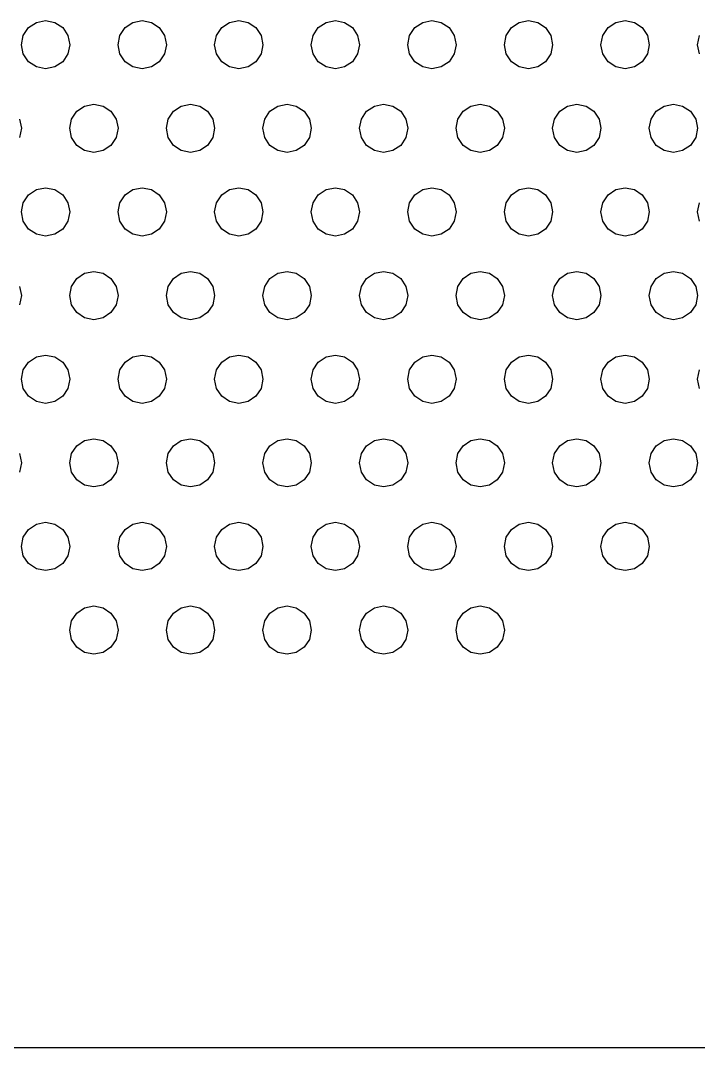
# Model space of a CAD drawing. Extents: x -89 to 272, y -68 to 68.
# Drawn here: x 166.2 to 208.4, y -67.5 to -3.7 of the extents above; entities that cross this region are included whole.
import ezdxf

# ---------------------------------------------------------------- set-up
doc = ezdxf.new("R2010")
doc.units = 0
doc.layers.get('0').update_dxf_attribs({"color": 1})

msp = doc.modelspace()

# ---------------------------------------------------------------- linework, layer by layer
at = {"color": 1}
for p, q in [((166.739, -4.13548), (167.226, -3.81032)), ((167.226, -3.81032), (167.8, -3.69615)), ((167.8, -3.69615), (168.374, -3.81032)), ((168.374, -3.81032), (168.861, -4.13548)), ((172.739, -4.13548), (173.226, -3.81032)), ((173.226, -3.81032), (173.8, -3.69615)), ((173.8, -3.69615), (174.374, -3.81032)), ((174.374, -3.81032), (174.861, -4.13548)), ((178.739, -4.13548), (179.226, -3.81032)), ((179.226, -3.81032), (179.8, -3.69615)), ((179.8, -3.69615), (180.374, -3.81032)), ((180.374, -3.81032), (180.861, -4.13548)), ((184.739, -4.13548), (185.226, -3.81032)), ((185.226, -3.81032), (185.8, -3.69615)), ((185.8, -3.69615), (186.374, -3.81032)), ((186.374, -3.81032), (186.861, -4.13548)), ((190.739, -4.13548), (191.226, -3.81032)), ((191.226, -3.81032), (191.8, -3.69615)), ((191.8, -3.69615), (192.374, -3.81032)), ((192.374, -3.81032), (192.861, -4.13548)), ((196.739, -4.13548), (197.226, -3.81032)), ((197.226, -3.81032), (197.8, -3.69615)), ((197.8, -3.69615), (198.374, -3.81032)), ((198.374, -3.81032), (198.861, -4.13548)), ((202.739, -4.13548), (203.226, -3.81032)), ((203.226, -3.81032), (203.8, -3.69615)), ((203.8, -3.69615), (204.374, -3.81032)), ((204.374, -3.81032), (204.861, -4.13548)), ((166.414, -4.62212), (166.739, -4.13548)), ((168.861, -4.13548), (169.186, -4.62212)), ((172.414, -4.62212), (172.739, -4.13548)), ((174.861, -4.13548), (175.186, -4.62212)), ((178.414, -4.62212), (178.739, -4.13548)), ((180.861, -4.13548), (181.186, -4.62212)), ((184.414, -4.62212), (184.739, -4.13548)), ((186.861, -4.13548), (187.186, -4.62212)), ((190.414, -4.62212), (190.739, -4.13548)), ((192.861, -4.13548), (193.186, -4.62212)), ((196.414, -4.62212), (196.739, -4.13548)), ((198.861, -4.13548), (199.186, -4.62212)), ((202.414, -4.62212), (202.739, -4.13548)), ((204.861, -4.13548), (205.186, -4.62212)), ((166.3, -5.19615), (166.414, -4.62212)), ((169.186, -4.62212), (169.3, -5.19615)), ((172.3, -5.19615), (172.414, -4.62212)), ((175.186, -4.62212), (175.3, -5.19615)), ((178.3, -5.19615), (178.414, -4.62212)), ((181.186, -4.62212), (181.3, -5.19615)), ((184.3, -5.19615), (184.414, -4.62212)), ((187.186, -4.62212), (187.3, -5.19615)), ((190.3, -5.19615), (190.414, -4.62212)), ((193.186, -4.62212), (193.3, -5.19615)), ((196.3, -5.19615), (196.414, -4.62212)), ((199.186, -4.62212), (199.3, -5.19615)), ((202.3, -5.19615), (202.414, -4.62212)), ((205.186, -4.62212), (205.3, -5.19615)), ((208.3, -5.19615), (208.414, -4.62212)), ((166.414, -5.77017), (166.3, -5.19615)), ((169.3, -5.19615), (169.186, -5.77017)), ((172.414, -5.77017), (172.3, -5.19615)), ((175.3, -5.19615), (175.186, -5.77017)), ((178.414, -5.77017), (178.3, -5.19615)), ((181.3, -5.19615), (181.186, -5.77017)), ((184.414, -5.77017), (184.3, -5.19615)), ((187.3, -5.19615), (187.186, -5.77017)), ((190.414, -5.77017), (190.3, -5.19615)), ((193.3, -5.19615), (193.186, -5.77017)), ((196.414, -5.77017), (196.3, -5.19615)), ((199.3, -5.19615), (199.186, -5.77017)), ((202.414, -5.77017), (202.3, -5.19615)), ((205.3, -5.19615), (205.186, -5.77017)), ((208.414, -5.77017), (208.3, -5.19615)), ((166.739, -6.25681), (166.414, -5.77017)), ((167.226, -6.58197), (166.739, -6.25681)), ((168.861, -6.25681), (168.374, -6.58197)), ((169.186, -5.77017), (168.861, -6.25681)), ((172.739, -6.25681), (172.414, -5.77017)), ((173.226, -6.58197), (172.739, -6.25681)), ((174.861, -6.25681), (174.374, -6.58197)), ((175.186, -5.77017), (174.861, -6.25681)), ((178.739, -6.25681), (178.414, -5.77017)), ((179.226, -6.58197), (178.739, -6.25681)), ((180.861, -6.25681), (180.374, -6.58197)), ((181.186, -5.77017), (180.861, -6.25681)), ((184.739, -6.25681), (184.414, -5.77017)), ((185.226, -6.58197), (184.739, -6.25681)), ((186.861, -6.25681), (186.374, -6.58197)), ((187.186, -5.77017), (186.861, -6.25681)), ((190.739, -6.25681), (190.414, -5.77017)), ((191.226, -6.58197), (190.739, -6.25681)), ((192.861, -6.25681), (192.374, -6.58197)), ((193.186, -5.77017), (192.861, -6.25681)), ((196.739, -6.25681), (196.414, -5.77017)), ((197.226, -6.58197), (196.739, -6.25681)), ((198.861, -6.25681), (198.374, -6.58197)), ((199.186, -5.77017), (198.861, -6.25681)), ((202.739, -6.25681), (202.414, -5.77017)), ((203.226, -6.58197), (202.739, -6.25681)), ((204.861, -6.25681), (204.374, -6.58197)), ((205.186, -5.77017), (204.861, -6.25681)), ((167.8, -6.69615), (167.226, -6.58197)), ((168.374, -6.58197), (167.8, -6.69615)), ((173.8, -6.69615), (173.226, -6.58197)), ((174.374, -6.58197), (173.8, -6.69615)), ((179.8, -6.69615), (179.226, -6.58197)), ((180.374, -6.58197), (179.8, -6.69615)), ((185.8, -6.69615), (185.226, -6.58197)), ((186.374, -6.58197), (185.8, -6.69615)), ((191.8, -6.69615), (191.226, -6.58197)), ((192.374, -6.58197), (191.8, -6.69615)), ((197.8, -6.69615), (197.226, -6.58197)), ((198.374, -6.58197), (197.8, -6.69615)), ((203.8, -6.69615), (203.226, -6.58197)), ((204.374, -6.58197), (203.8, -6.69615)), ((170.226, -9.00648), (170.8, -8.8923)), ((170.8, -8.8923), (171.374, -9.00648)), ((176.226, -9.00648), (176.8, -8.8923)), ((176.8, -8.8923), (177.374, -9.00648)), ((182.226, -9.00648), (182.8, -8.8923)), ((182.8, -8.8923), (183.374, -9.00648)), ((188.226, -9.00648), (188.8, -8.8923)), ((188.8, -8.8923), (189.374, -9.00648)), ((194.226, -9.00648), (194.8, -8.8923)), ((194.8, -8.8923), (195.374, -9.00648)), ((200.226, -9.00648), (200.8, -8.8923)), ((200.8, -8.8923), (201.374, -9.00648)), ((206.226, -9.00648), (206.8, -8.8923)), ((206.8, -8.8923), (207.374, -9.00648)), ((169.414, -9.81827), (169.739, -9.33163)), ((169.739, -9.33163), (170.226, -9.00648)), ((171.374, -9.00648), (171.861, -9.33163)), ((171.861, -9.33163), (172.186, -9.81827)), ((175.414, -9.81827), (175.739, -9.33163)), ((175.739, -9.33163), (176.226, -9.00648)), ((177.374, -9.00648), (177.861, -9.33163)), ((177.861, -9.33163), (178.186, -9.81827)), ((181.414, -9.81827), (181.739, -9.33163)), ((181.739, -9.33163), (182.226, -9.00648)), ((183.374, -9.00648), (183.861, -9.33163)), ((183.861, -9.33163), (184.186, -9.81827)), ((187.414, -9.81827), (187.739, -9.33163)), ((187.739, -9.33163), (188.226, -9.00648)), ((189.374, -9.00648), (189.861, -9.33163)), ((189.861, -9.33163), (190.186, -9.81827)), ((193.414, -9.81827), (193.739, -9.33163)), ((193.739, -9.33163), (194.226, -9.00648)), ((195.374, -9.00648), (195.861, -9.33163)), ((195.861, -9.33163), (196.186, -9.81827)), ((199.414, -9.81827), (199.739, -9.33163)), ((199.739, -9.33163), (200.226, -9.00648)), ((201.374, -9.00648), (201.861, -9.33163)), ((201.861, -9.33163), (202.186, -9.81827)), ((205.414, -9.81827), (205.739, -9.33163)), ((205.739, -9.33163), (206.226, -9.00648)), ((207.374, -9.00648), (207.861, -9.33163)), ((207.861, -9.33163), (208.186, -9.81827)), ((166.186, -9.81827), (166.3, -10.3923)), ((169.3, -10.3923), (169.414, -9.81827)), ((172.186, -9.81827), (172.3, -10.3923)), ((175.3, -10.3923), (175.414, -9.81827)), ((178.186, -9.81827), (178.3, -10.3923)), ((181.3, -10.3923), (181.414, -9.81827)), ((184.186, -9.81827), (184.3, -10.3923)), ((187.3, -10.3923), (187.414, -9.81827)), ((190.186, -9.81827), (190.3, -10.3923)), ((193.3, -10.3923), (193.414, -9.81827)), ((196.186, -9.81827), (196.3, -10.3923)), ((199.3, -10.3923), (199.414, -9.81827)), ((202.186, -9.81827), (202.3, -10.3923)), ((205.3, -10.3923), (205.414, -9.81827)), ((208.186, -9.81827), (208.3, -10.3923)), ((166.3, -10.3923), (166.186, -10.9663)), ((169.414, -10.9663), (169.3, -10.3923)), ((172.3, -10.3923), (172.186, -10.9663)), ((175.414, -10.9663), (175.3, -10.3923)), ((178.3, -10.3923), (178.186, -10.9663)), ((181.414, -10.9663), (181.3, -10.3923)), ((184.3, -10.3923), (184.186, -10.9663)), ((187.414, -10.9663), (187.3, -10.3923)), ((190.3, -10.3923), (190.186, -10.9663)), ((193.414, -10.9663), (193.3, -10.3923)), ((196.3, -10.3923), (196.186, -10.9663)), ((199.414, -10.9663), (199.3, -10.3923)), ((202.3, -10.3923), (202.186, -10.9663)), ((205.414, -10.9663), (205.3, -10.3923)), ((208.3, -10.3923), (208.186, -10.9663)), ((169.739, -11.453), (169.414, -10.9663)), ((170.226, -11.7781), (169.739, -11.453)), ((171.861, -11.453), (171.374, -11.7781)), ((172.186, -10.9663), (171.861, -11.453)), ((175.739, -11.453), (175.414, -10.9663)), ((176.226, -11.7781), (175.739, -11.453)), ((177.861, -11.453), (177.374, -11.7781)), ((178.186, -10.9663), (177.861, -11.453)), ((181.739, -11.453), (181.414, -10.9663)), ((182.226, -11.7781), (181.739, -11.453)), ((183.861, -11.453), (183.374, -11.7781)), ((184.186, -10.9663), (183.861, -11.453)), ((187.739, -11.453), (187.414, -10.9663)), ((188.226, -11.7781), (187.739, -11.453)), ((189.861, -11.453), (189.374, -11.7781)), ((190.186, -10.9663), (189.861, -11.453)), ((193.739, -11.453), (193.414, -10.9663)), ((194.226, -11.7781), (193.739, -11.453)), ((195.861, -11.453), (195.374, -11.7781)), ((196.186, -10.9663), (195.861, -11.453)), ((199.739, -11.453), (199.414, -10.9663)), ((200.226, -11.7781), (199.739, -11.453)), ((201.861, -11.453), (201.374, -11.7781)), ((202.186, -10.9663), (201.861, -11.453)), ((205.739, -11.453), (205.414, -10.9663)), ((206.226, -11.7781), (205.739, -11.453)), ((207.861, -11.453), (207.374, -11.7781)), ((208.186, -10.9663), (207.861, -11.453)), ((170.8, -11.8923), (170.226, -11.7781)), ((171.374, -11.7781), (170.8, -11.8923)), ((176.8, -11.8923), (176.226, -11.7781)), ((177.374, -11.7781), (176.8, -11.8923)), ((182.8, -11.8923), (182.226, -11.7781)), ((183.374, -11.7781), (182.8, -11.8923)), ((188.8, -11.8923), (188.226, -11.7781)), ((189.374, -11.7781), (188.8, -11.8923)), ((194.8, -11.8923), (194.226, -11.7781)), ((195.374, -11.7781), (194.8, -11.8923)), ((200.8, -11.8923), (200.226, -11.7781)), ((201.374, -11.7781), (200.8, -11.8923)), ((206.8, -11.8923), (206.226, -11.7781)), ((207.374, -11.7781), (206.8, -11.8923)), ((166.414, -15.0144), (166.739, -14.5278)), ((166.739, -14.5278), (167.226, -14.2026)), ((167.226, -14.2026), (167.8, -14.0885)), ((167.8, -14.0885), (168.374, -14.2026)), ((168.374, -14.2026), (168.861, -14.5278)), ((168.861, -14.5278), (169.186, -15.0144)), ((172.414, -15.0144), (172.739, -14.5278)), ((172.739, -14.5278), (173.226, -14.2026)), ((173.226, -14.2026), (173.8, -14.0885)), ((173.8, -14.0885), (174.374, -14.2026)), ((174.374, -14.2026), (174.861, -14.5278)), ((174.861, -14.5278), (175.186, -15.0144)), ((178.414, -15.0144), (178.739, -14.5278)), ((178.739, -14.5278), (179.226, -14.2026)), ((179.226, -14.2026), (179.8, -14.0885)), ((179.8, -14.0885), (180.374, -14.2026)), ((180.374, -14.2026), (180.861, -14.5278)), ((180.861, -14.5278), (181.186, -15.0144)), ((184.414, -15.0144), (184.739, -14.5278)), ((184.739, -14.5278), (185.226, -14.2026)), ((185.226, -14.2026), (185.8, -14.0885)), ((185.8, -14.0885), (186.374, -14.2026)), ((186.374, -14.2026), (186.861, -14.5278)), ((186.861, -14.5278), (187.186, -15.0144)), ((190.414, -15.0144), (190.739, -14.5278)), ((190.739, -14.5278), (191.226, -14.2026)), ((191.226, -14.2026), (191.8, -14.0885)), ((191.8, -14.0885), (192.374, -14.2026)), ((192.374, -14.2026), (192.861, -14.5278)), ((192.861, -14.5278), (193.186, -15.0144)), ((196.414, -15.0144), (196.739, -14.5278)), ((196.739, -14.5278), (197.226, -14.2026)), ((197.226, -14.2026), (197.8, -14.0885)), ((197.8, -14.0885), (198.374, -14.2026)), ((198.374, -14.2026), (198.861, -14.5278)), ((198.861, -14.5278), (199.186, -15.0144)), ((202.414, -15.0144), (202.739, -14.5278)), ((202.739, -14.5278), (203.226, -14.2026)), ((203.226, -14.2026), (203.8, -14.0885)), ((203.8, -14.0885), (204.374, -14.2026)), ((204.374, -14.2026), (204.861, -14.5278)), ((204.861, -14.5278), (205.186, -15.0144)), ((166.3, -15.5885), (166.414, -15.0144)), ((169.186, -15.0144), (169.3, -15.5885)), ((172.3, -15.5885), (172.414, -15.0144)), ((175.186, -15.0144), (175.3, -15.5885)), ((178.3, -15.5885), (178.414, -15.0144)), ((181.186, -15.0144), (181.3, -15.5885)), ((184.3, -15.5885), (184.414, -15.0144)), ((187.186, -15.0144), (187.3, -15.5885)), ((190.3, -15.5885), (190.414, -15.0144)), ((193.186, -15.0144), (193.3, -15.5885)), ((196.3, -15.5885), (196.414, -15.0144)), ((199.186, -15.0144), (199.3, -15.5885)), ((202.3, -15.5885), (202.414, -15.0144)), ((205.186, -15.0144), (205.3, -15.5885)), ((208.3, -15.5885), (208.414, -15.0144)), ((166.414, -16.1625), (166.3, -15.5885)), ((169.3, -15.5885), (169.186, -16.1625)), ((172.414, -16.1625), (172.3, -15.5885)), ((175.3, -15.5885), (175.186, -16.1625)), ((178.414, -16.1625), (178.3, -15.5885)), ((181.3, -15.5885), (181.186, -16.1625)), ((184.414, -16.1625), (184.3, -15.5885)), ((187.3, -15.5885), (187.186, -16.1625)), ((190.414, -16.1625), (190.3, -15.5885)), ((193.3, -15.5885), (193.186, -16.1625)), ((196.414, -16.1625), (196.3, -15.5885)), ((199.3, -15.5885), (199.186, -16.1625)), ((202.414, -16.1625), (202.3, -15.5885)), ((205.3, -15.5885), (205.186, -16.1625)), ((208.414, -16.1625), (208.3, -15.5885)), ((166.739, -16.6491), (166.414, -16.1625)), ((169.186, -16.1625), (168.861, -16.6491)), ((172.739, -16.6491), (172.414, -16.1625)), ((175.186, -16.1625), (174.861, -16.6491)), ((178.739, -16.6491), (178.414, -16.1625)), ((181.186, -16.1625), (180.861, -16.6491)), ((184.739, -16.6491), (184.414, -16.1625)), ((187.186, -16.1625), (186.861, -16.6491)), ((190.739, -16.6491), (190.414, -16.1625)), ((193.186, -16.1625), (192.861, -16.6491)), ((196.739, -16.6491), (196.414, -16.1625)), ((199.186, -16.1625), (198.861, -16.6491)), ((202.739, -16.6491), (202.414, -16.1625)), ((205.186, -16.1625), (204.861, -16.6491)), ((167.226, -16.9743), (166.739, -16.6491)), ((167.8, -17.0885), (167.226, -16.9743)), ((168.374, -16.9743), (167.8, -17.0885)), ((168.861, -16.6491), (168.374, -16.9743)), ((173.226, -16.9743), (172.739, -16.6491)), ((173.8, -17.0885), (173.226, -16.9743)), ((174.374, -16.9743), (173.8, -17.0885)), ((174.861, -16.6491), (174.374, -16.9743)), ((179.226, -16.9743), (178.739, -16.6491)), ((179.8, -17.0885), (179.226, -16.9743)), ((180.374, -16.9743), (179.8, -17.0885)), ((180.861, -16.6491), (180.374, -16.9743)), ((185.226, -16.9743), (184.739, -16.6491)), ((185.8, -17.0885), (185.226, -16.9743)), ((186.374, -16.9743), (185.8, -17.0885)), ((186.861, -16.6491), (186.374, -16.9743)), ((191.226, -16.9743), (190.739, -16.6491)), ((191.8, -17.0885), (191.226, -16.9743)), ((192.374, -16.9743), (191.8, -17.0885)), ((192.861, -16.6491), (192.374, -16.9743)), ((197.226, -16.9743), (196.739, -16.6491)), ((197.8, -17.0885), (197.226, -16.9743)), ((198.374, -16.9743), (197.8, -17.0885)), ((198.861, -16.6491), (198.374, -16.9743)), ((203.226, -16.9743), (202.739, -16.6491)), ((203.8, -17.0885), (203.226, -16.9743)), ((204.374, -16.9743), (203.8, -17.0885)), ((204.861, -16.6491), (204.374, -16.9743)), ((169.414, -20.2106), (169.739, -19.7239)), ((169.739, -19.7239), (170.226, -19.3988)), ((170.226, -19.3988), (170.8, -19.2846)), ((170.8, -19.2846), (171.374, -19.3988)), ((171.374, -19.3988), (171.861, -19.7239)), ((171.861, -19.7239), (172.186, -20.2106)), ((175.414, -20.2106), (175.739, -19.7239)), ((175.739, -19.7239), (176.226, -19.3988)), ((176.226, -19.3988), (176.8, -19.2846)), ((176.8, -19.2846), (177.374, -19.3988)), ((177.374, -19.3988), (177.861, -19.7239)), ((177.861, -19.7239), (178.186, -20.2106)), ((181.414, -20.2106), (181.739, -19.7239)), ((181.739, -19.7239), (182.226, -19.3988)), ((182.226, -19.3988), (182.8, -19.2846)), ((182.8, -19.2846), (183.374, -19.3988)), ((183.374, -19.3988), (183.861, -19.7239)), ((183.861, -19.7239), (184.186, -20.2106)), ((187.414, -20.2106), (187.739, -19.7239)), ((187.739, -19.7239), (188.226, -19.3988)), ((188.226, -19.3988), (188.8, -19.2846)), ((188.8, -19.2846), (189.374, -19.3988)), ((189.374, -19.3988), (189.861, -19.7239)), ((189.861, -19.7239), (190.186, -20.2106)), ((193.414, -20.2106), (193.739, -19.7239)), ((193.739, -19.7239), (194.226, -19.3988)), ((194.226, -19.3988), (194.8, -19.2846)), ((194.8, -19.2846), (195.374, -19.3988)), ((195.374, -19.3988), (195.861, -19.7239)), ((195.861, -19.7239), (196.186, -20.2106)), ((199.414, -20.2106), (199.739, -19.7239)), ((199.739, -19.7239), (200.226, -19.3988)), ((200.226, -19.3988), (200.8, -19.2846)), ((200.8, -19.2846), (201.374, -19.3988)), ((201.374, -19.3988), (201.861, -19.7239)), ((201.861, -19.7239), (202.186, -20.2106)), ((205.414, -20.2106), (205.739, -19.7239)), ((205.739, -19.7239), (206.226, -19.3988)), ((206.226, -19.3988), (206.8, -19.2846)), ((206.8, -19.2846), (207.374, -19.3988)), ((207.374, -19.3988), (207.861, -19.7239)), ((207.861, -19.7239), (208.186, -20.2106)), ((166.186, -20.2106), (166.3, -20.7846)), ((169.3, -20.7846), (169.414, -20.2106)), ((172.186, -20.2106), (172.3, -20.7846)), ((175.3, -20.7846), (175.414, -20.2106)), ((178.186, -20.2106), (178.3, -20.7846)), ((181.3, -20.7846), (181.414, -20.2106)), ((184.186, -20.2106), (184.3, -20.7846)), ((187.3, -20.7846), (187.414, -20.2106)), ((190.186, -20.2106), (190.3, -20.7846)), ((193.3, -20.7846), (193.414, -20.2106)), ((196.186, -20.2106), (196.3, -20.7846)), ((199.3, -20.7846), (199.414, -20.2106)), ((202.186, -20.2106), (202.3, -20.7846)), ((205.3, -20.7846), (205.414, -20.2106)), ((208.186, -20.2106), (208.3, -20.7846)), ((166.3, -20.7846), (166.186, -21.3586)), ((169.414, -21.3586), (169.3, -20.7846)), ((172.3, -20.7846), (172.186, -21.3586)), ((175.414, -21.3586), (175.3, -20.7846)), ((178.3, -20.7846), (178.186, -21.3586)), ((181.414, -21.3586), (181.3, -20.7846)), ((184.3, -20.7846), (184.186, -21.3586)), ((187.414, -21.3586), (187.3, -20.7846)), ((190.3, -20.7846), (190.186, -21.3586)), ((193.414, -21.3586), (193.3, -20.7846)), ((196.3, -20.7846), (196.186, -21.3586)), ((199.414, -21.3586), (199.3, -20.7846)), ((202.3, -20.7846), (202.186, -21.3586)), ((205.414, -21.3586), (205.3, -20.7846)), ((208.3, -20.7846), (208.186, -21.3586)), ((169.739, -21.8453), (169.414, -21.3586)), ((172.186, -21.3586), (171.861, -21.8453)), ((175.739, -21.8453), (175.414, -21.3586)), ((178.186, -21.3586), (177.861, -21.8453)), ((181.739, -21.8453), (181.414, -21.3586)), ((184.186, -21.3586), (183.861, -21.8453)), ((187.739, -21.8453), (187.414, -21.3586)), ((190.186, -21.3586), (189.861, -21.8453)), ((193.739, -21.8453), (193.414, -21.3586)), ((196.186, -21.3586), (195.861, -21.8453)), ((199.739, -21.8453), (199.414, -21.3586)), ((202.186, -21.3586), (201.861, -21.8453)), ((205.739, -21.8453), (205.414, -21.3586)), ((208.186, -21.3586), (207.861, -21.8453)), ((170.226, -22.1704), (169.739, -21.8453)), ((170.8, -22.2846), (170.226, -22.1704)), ((171.374, -22.1704), (170.8, -22.2846)), ((171.861, -21.8453), (171.374, -22.1704)), ((176.226, -22.1704), (175.739, -21.8453)), ((176.8, -22.2846), (176.226, -22.1704)), ((177.374, -22.1704), (176.8, -22.2846)), ((177.861, -21.8453), (177.374, -22.1704)), ((182.226, -22.1704), (181.739, -21.8453)), ((182.8, -22.2846), (182.226, -22.1704)), ((183.374, -22.1704), (182.8, -22.2846)), ((183.861, -21.8453), (183.374, -22.1704)), ((188.226, -22.1704), (187.739, -21.8453)), ((188.8, -22.2846), (188.226, -22.1704)), ((189.374, -22.1704), (188.8, -22.2846)), ((189.861, -21.8453), (189.374, -22.1704)), ((194.226, -22.1704), (193.739, -21.8453)), ((194.8, -22.2846), (194.226, -22.1704)), ((195.374, -22.1704), (194.8, -22.2846)), ((195.861, -21.8453), (195.374, -22.1704)), ((200.226, -22.1704), (199.739, -21.8453)), ((200.8, -22.2846), (200.226, -22.1704)), ((201.374, -22.1704), (200.8, -22.2846)), ((201.861, -21.8453), (201.374, -22.1704)), ((206.226, -22.1704), (205.739, -21.8453)), ((206.8, -22.2846), (206.226, -22.1704)), ((207.374, -22.1704), (206.8, -22.2846)), ((207.861, -21.8453), (207.374, -22.1704)), ((166.739, -24.9201), (167.226, -24.5949)), ((167.226, -24.5949), (167.8, -24.4808)), ((167.8, -24.4808), (168.374, -24.5949)), ((168.374, -24.5949), (168.861, -24.9201)), ((172.739, -24.9201), (173.226, -24.5949)), ((173.226, -24.5949), (173.8, -24.4808)), ((173.8, -24.4808), (174.374, -24.5949)), ((174.374, -24.5949), (174.861, -24.9201)), ((178.739, -24.9201), (179.226, -24.5949)), ((179.226, -24.5949), (179.8, -24.4808)), ((179.8, -24.4808), (180.374, -24.5949)), ((180.374, -24.5949), (180.861, -24.9201)), ((184.739, -24.9201), (185.226, -24.5949)), ((185.226, -24.5949), (185.8, -24.4808)), ((185.8, -24.4808), (186.374, -24.5949)), ((186.374, -24.5949), (186.861, -24.9201)), ((190.739, -24.9201), (191.226, -24.5949)), ((191.226, -24.5949), (191.8, -24.4808)), ((191.8, -24.4808), (192.374, -24.5949)), ((192.374, -24.5949), (192.861, -24.9201)), ((196.739, -24.9201), (197.226, -24.5949)), ((197.226, -24.5949), (197.8, -24.4808)), ((197.8, -24.4808), (198.374, -24.5949)), ((198.374, -24.5949), (198.861, -24.9201)), ((202.739, -24.9201), (203.226, -24.5949)), ((203.226, -24.5949), (203.8, -24.4808)), ((203.8, -24.4808), (204.374, -24.5949)), ((204.374, -24.5949), (204.861, -24.9201)), ((166.3, -25.9808), (166.414, -25.4067)), ((166.414, -25.4067), (166.739, -24.9201)), ((168.861, -24.9201), (169.186, -25.4067)), ((169.186, -25.4067), (169.3, -25.9808)), ((172.3, -25.9808), (172.414, -25.4067)), ((172.414, -25.4067), (172.739, -24.9201)), ((174.861, -24.9201), (175.186, -25.4067)), ((175.186, -25.4067), (175.3, -25.9808)), ((178.3, -25.9808), (178.414, -25.4067)), ((178.414, -25.4067), (178.739, -24.9201)), ((180.861, -24.9201), (181.186, -25.4067)), ((181.186, -25.4067), (181.3, -25.9808)), ((184.3, -25.9808), (184.414, -25.4067)), ((184.414, -25.4067), (184.739, -24.9201)), ((186.861, -24.9201), (187.186, -25.4067)), ((187.186, -25.4067), (187.3, -25.9808)), ((190.3, -25.9808), (190.414, -25.4067)), ((190.414, -25.4067), (190.739, -24.9201)), ((192.861, -24.9201), (193.186, -25.4067)), ((193.186, -25.4067), (193.3, -25.9808)), ((196.3, -25.9808), (196.414, -25.4067)), ((196.414, -25.4067), (196.739, -24.9201)), ((198.861, -24.9201), (199.186, -25.4067)), ((199.186, -25.4067), (199.3, -25.9808)), ((202.3, -25.9808), (202.414, -25.4067)), ((202.414, -25.4067), (202.739, -24.9201)), ((204.861, -24.9201), (205.186, -25.4067)), ((205.186, -25.4067), (205.3, -25.9808)), ((208.3, -25.9808), (208.414, -25.4067)), ((166.414, -26.5548), (166.3, -25.9808)), ((169.3, -25.9808), (169.186, -26.5548)), ((172.414, -26.5548), (172.3, -25.9808)), ((175.3, -25.9808), (175.186, -26.5548)), ((178.414, -26.5548), (178.3, -25.9808)), ((181.3, -25.9808), (181.186, -26.5548)), ((184.414, -26.5548), (184.3, -25.9808)), ((187.3, -25.9808), (187.186, -26.5548)), ((190.414, -26.5548), (190.3, -25.9808)), ((193.3, -25.9808), (193.186, -26.5548)), ((196.414, -26.5548), (196.3, -25.9808)), ((199.3, -25.9808), (199.186, -26.5548)), ((202.414, -26.5548), (202.3, -25.9808)), ((205.3, -25.9808), (205.186, -26.5548)), ((208.414, -26.5548), (208.3, -25.9808)), ((166.739, -27.0414), (166.414, -26.5548)), ((169.186, -26.5548), (168.861, -27.0414)), ((172.739, -27.0414), (172.414, -26.5548)), ((175.186, -26.5548), (174.861, -27.0414)), ((178.739, -27.0414), (178.414, -26.5548)), ((181.186, -26.5548), (180.861, -27.0414)), ((184.739, -27.0414), (184.414, -26.5548)), ((187.186, -26.5548), (186.861, -27.0414)), ((190.739, -27.0414), (190.414, -26.5548)), ((193.186, -26.5548), (192.861, -27.0414)), ((196.739, -27.0414), (196.414, -26.5548)), ((199.186, -26.5548), (198.861, -27.0414)), ((202.739, -27.0414), (202.414, -26.5548)), ((205.186, -26.5548), (204.861, -27.0414)), ((167.226, -27.3666), (166.739, -27.0414)), ((167.8, -27.4808), (167.226, -27.3666)), ((168.374, -27.3666), (167.8, -27.4808)), ((168.861, -27.0414), (168.374, -27.3666)), ((173.226, -27.3666), (172.739, -27.0414)), ((173.8, -27.4808), (173.226, -27.3666)), ((174.374, -27.3666), (173.8, -27.4808)), ((174.861, -27.0414), (174.374, -27.3666)), ((179.226, -27.3666), (178.739, -27.0414)), ((179.8, -27.4808), (179.226, -27.3666)), ((180.374, -27.3666), (179.8, -27.4808)), ((180.861, -27.0414), (180.374, -27.3666)), ((185.226, -27.3666), (184.739, -27.0414)), ((185.8, -27.4808), (185.226, -27.3666)), ((186.374, -27.3666), (185.8, -27.4808)), ((186.861, -27.0414), (186.374, -27.3666)), ((191.226, -27.3666), (190.739, -27.0414)), ((191.8, -27.4808), (191.226, -27.3666)), ((192.374, -27.3666), (191.8, -27.4808)), ((192.861, -27.0414), (192.374, -27.3666)), ((197.226, -27.3666), (196.739, -27.0414)), ((197.8, -27.4808), (197.226, -27.3666)), ((198.374, -27.3666), (197.8, -27.4808)), ((198.861, -27.0414), (198.374, -27.3666)), ((203.226, -27.3666), (202.739, -27.0414)), ((203.8, -27.4808), (203.226, -27.3666)), ((204.374, -27.3666), (203.8, -27.4808)), ((204.861, -27.0414), (204.374, -27.3666)), ((169.739, -30.1162), (170.226, -29.7911)), ((170.226, -29.7911), (170.8, -29.6769)), ((170.8, -29.6769), (171.374, -29.7911)), ((171.374, -29.7911), (171.861, -30.1162)), ((175.739, -30.1162), (176.226, -29.7911)), ((176.226, -29.7911), (176.8, -29.6769)), ((176.8, -29.6769), (177.374, -29.7911)), ((177.374, -29.7911), (177.861, -30.1162)), ((181.739, -30.1162), (182.226, -29.7911)), ((182.226, -29.7911), (182.8, -29.6769)), ((182.8, -29.6769), (183.374, -29.7911)), ((183.374, -29.7911), (183.861, -30.1162)), ((187.739, -30.1162), (188.226, -29.7911)), ((188.226, -29.7911), (188.8, -29.6769)), ((188.8, -29.6769), (189.374, -29.7911)), ((189.374, -29.7911), (189.861, -30.1162)), ((193.739, -30.1162), (194.226, -29.7911)), ((194.226, -29.7911), (194.8, -29.6769)), ((194.8, -29.6769), (195.374, -29.7911)), ((195.374, -29.7911), (195.861, -30.1162)), ((199.739, -30.1162), (200.226, -29.7911)), ((200.226, -29.7911), (200.8, -29.6769)), ((200.8, -29.6769), (201.374, -29.7911)), ((201.374, -29.7911), (201.861, -30.1162)), ((205.739, -30.1162), (206.226, -29.7911)), ((206.226, -29.7911), (206.8, -29.6769)), ((206.8, -29.6769), (207.374, -29.7911)), ((207.374, -29.7911), (207.861, -30.1162)), ((166.186, -30.6029), (166.3, -31.1769)), ((169.3, -31.1769), (169.414, -30.6029)), ((169.414, -30.6029), (169.739, -30.1162)), ((171.861, -30.1162), (172.186, -30.6029)), ((172.186, -30.6029), (172.3, -31.1769)), ((175.3, -31.1769), (175.414, -30.6029)), ((175.414, -30.6029), (175.739, -30.1162)), ((177.861, -30.1162), (178.186, -30.6029)), ((178.186, -30.6029), (178.3, -31.1769)), ((181.3, -31.1769), (181.414, -30.6029)), ((181.414, -30.6029), (181.739, -30.1162)), ((183.861, -30.1162), (184.186, -30.6029)), ((184.186, -30.6029), (184.3, -31.1769)), ((187.3, -31.1769), (187.414, -30.6029)), ((187.414, -30.6029), (187.739, -30.1162)), ((189.861, -30.1162), (190.186, -30.6029)), ((190.186, -30.6029), (190.3, -31.1769)), ((193.3, -31.1769), (193.414, -30.6029)), ((193.414, -30.6029), (193.739, -30.1162)), ((195.861, -30.1162), (196.186, -30.6029)), ((196.186, -30.6029), (196.3, -31.1769)), ((199.3, -31.1769), (199.414, -30.6029)), ((199.414, -30.6029), (199.739, -30.1162)), ((201.861, -30.1162), (202.186, -30.6029)), ((202.186, -30.6029), (202.3, -31.1769)), ((205.3, -31.1769), (205.414, -30.6029)), ((205.414, -30.6029), (205.739, -30.1162)), ((207.861, -30.1162), (208.186, -30.6029)), ((208.186, -30.6029), (208.3, -31.1769)), ((166.3, -31.1769), (166.186, -31.7509)), ((169.414, -31.7509), (169.3, -31.1769)), ((172.3, -31.1769), (172.186, -31.7509)), ((175.414, -31.7509), (175.3, -31.1769)), ((178.3, -31.1769), (178.186, -31.7509)), ((181.414, -31.7509), (181.3, -31.1769)), ((184.3, -31.1769), (184.186, -31.7509)), ((187.414, -31.7509), (187.3, -31.1769)), ((190.3, -31.1769), (190.186, -31.7509)), ((193.414, -31.7509), (193.3, -31.1769)), ((196.3, -31.1769), (196.186, -31.7509)), ((199.414, -31.7509), (199.3, -31.1769)), ((202.3, -31.1769), (202.186, -31.7509)), ((205.414, -31.7509), (205.3, -31.1769)), ((208.3, -31.1769), (208.186, -31.7509)), ((169.739, -32.2376), (169.414, -31.7509)), ((172.186, -31.7509), (171.861, -32.2376)), ((175.739, -32.2376), (175.414, -31.7509)), ((178.186, -31.7509), (177.861, -32.2376)), ((181.739, -32.2376), (181.414, -31.7509)), ((184.186, -31.7509), (183.861, -32.2376)), ((187.739, -32.2376), (187.414, -31.7509)), ((190.186, -31.7509), (189.861, -32.2376)), ((193.739, -32.2376), (193.414, -31.7509)), ((196.186, -31.7509), (195.861, -32.2376)), ((199.739, -32.2376), (199.414, -31.7509)), ((202.186, -31.7509), (201.861, -32.2376)), ((205.739, -32.2376), (205.414, -31.7509)), ((208.186, -31.7509), (207.861, -32.2376)), ((170.226, -32.5627), (169.739, -32.2376)), ((171.861, -32.2376), (171.374, -32.5627)), ((176.226, -32.5627), (175.739, -32.2376)), ((177.861, -32.2376), (177.374, -32.5627)), ((182.226, -32.5627), (181.739, -32.2376)), ((183.861, -32.2376), (183.374, -32.5627)), ((188.226, -32.5627), (187.739, -32.2376)), ((189.861, -32.2376), (189.374, -32.5627)), ((194.226, -32.5627), (193.739, -32.2376)), ((195.861, -32.2376), (195.374, -32.5627)), ((200.226, -32.5627), (199.739, -32.2376)), ((201.861, -32.2376), (201.374, -32.5627)), ((206.226, -32.5627), (205.739, -32.2376)), ((207.861, -32.2376), (207.374, -32.5627)), ((170.8, -32.6769), (170.226, -32.5627)), ((171.374, -32.5627), (170.8, -32.6769)), ((176.8, -32.6769), (176.226, -32.5627)), ((177.374, -32.5627), (176.8, -32.6769)), ((182.8, -32.6769), (182.226, -32.5627)), ((183.374, -32.5627), (182.8, -32.6769)), ((188.8, -32.6769), (188.226, -32.5627)), ((189.374, -32.5627), (188.8, -32.6769)), ((194.8, -32.6769), (194.226, -32.5627)), ((195.374, -32.5627), (194.8, -32.6769)), ((200.8, -32.6769), (200.226, -32.5627)), ((201.374, -32.5627), (200.8, -32.6769)), ((206.8, -32.6769), (206.226, -32.5627)), ((207.374, -32.5627), (206.8, -32.6769)), ((166.739, -35.3124), (167.226, -34.9872)), ((167.226, -34.9872), (167.8, -34.8731)), ((167.8, -34.8731), (168.374, -34.9872)), ((168.374, -34.9872), (168.861, -35.3124)), ((172.739, -35.3124), (173.226, -34.9872)), ((173.226, -34.9872), (173.8, -34.8731)), ((173.8, -34.8731), (174.374, -34.9872)), ((174.374, -34.9872), (174.861, -35.3124)), ((178.739, -35.3124), (179.226, -34.9872)), ((179.226, -34.9872), (179.8, -34.8731)), ((179.8, -34.8731), (180.374, -34.9872)), ((180.374, -34.9872), (180.861, -35.3124)), ((184.739, -35.3124), (185.226, -34.9872)), ((185.226, -34.9872), (185.8, -34.8731)), ((185.8, -34.8731), (186.374, -34.9872)), ((186.374, -34.9872), (186.861, -35.3124)), ((190.739, -35.3124), (191.226, -34.9872)), ((191.226, -34.9872), (191.8, -34.8731)), ((191.8, -34.8731), (192.374, -34.9872)), ((192.374, -34.9872), (192.861, -35.3124)), ((196.739, -35.3124), (197.226, -34.9872)), ((197.226, -34.9872), (197.8, -34.8731)), ((197.8, -34.8731), (198.374, -34.9872)), ((198.374, -34.9872), (198.861, -35.3124)), ((202.739, -35.3124), (203.226, -34.9872)), ((203.226, -34.9872), (203.8, -34.8731)), ((203.8, -34.8731), (204.374, -34.9872)), ((204.374, -34.9872), (204.861, -35.3124)), ((166.414, -35.799), (166.739, -35.3124)), ((168.861, -35.3124), (169.186, -35.799)), ((172.414, -35.799), (172.739, -35.3124)), ((174.861, -35.3124), (175.186, -35.799)), ((178.414, -35.799), (178.739, -35.3124)), ((180.861, -35.3124), (181.186, -35.799)), ((184.414, -35.799), (184.739, -35.3124)), ((186.861, -35.3124), (187.186, -35.799)), ((190.414, -35.799), (190.739, -35.3124)), ((192.861, -35.3124), (193.186, -35.799)), ((196.414, -35.799), (196.739, -35.3124)), ((198.861, -35.3124), (199.186, -35.799)), ((202.414, -35.799), (202.739, -35.3124)), ((204.861, -35.3124), (205.186, -35.799)), ((166.3, -36.3731), (166.414, -35.799)), ((169.186, -35.799), (169.3, -36.3731)), ((172.3, -36.3731), (172.414, -35.799)), ((175.186, -35.799), (175.3, -36.3731)), ((178.3, -36.3731), (178.414, -35.799)), ((181.186, -35.799), (181.3, -36.3731)), ((184.3, -36.3731), (184.414, -35.799)), ((187.186, -35.799), (187.3, -36.3731)), ((190.3, -36.3731), (190.414, -35.799)), ((193.186, -35.799), (193.3, -36.3731)), ((196.3, -36.3731), (196.414, -35.799)), ((199.186, -35.799), (199.3, -36.3731)), ((202.3, -36.3731), (202.414, -35.799)), ((205.186, -35.799), (205.3, -36.3731)), ((166.414, -36.9471), (166.3, -36.3731)), ((166.739, -37.4337), (166.414, -36.9471)), ((169.186, -36.9471), (168.861, -37.4337)), ((169.3, -36.3731), (169.186, -36.9471)), ((172.414, -36.9471), (172.3, -36.3731)), ((172.739, -37.4337), (172.414, -36.9471)), ((175.186, -36.9471), (174.861, -37.4337)), ((175.3, -36.3731), (175.186, -36.9471)), ((178.414, -36.9471), (178.3, -36.3731)), ((178.739, -37.4337), (178.414, -36.9471)), ((181.186, -36.9471), (180.861, -37.4337)), ((181.3, -36.3731), (181.186, -36.9471)), ((184.414, -36.9471), (184.3, -36.3731)), ((184.739, -37.4337), (184.414, -36.9471)), ((187.186, -36.9471), (186.861, -37.4337)), ((187.3, -36.3731), (187.186, -36.9471)), ((190.414, -36.9471), (190.3, -36.3731)), ((190.739, -37.4337), (190.414, -36.9471)), ((193.186, -36.9471), (192.861, -37.4337)), ((193.3, -36.3731), (193.186, -36.9471)), ((196.414, -36.9471), (196.3, -36.3731)), ((196.739, -37.4337), (196.414, -36.9471)), ((199.186, -36.9471), (198.861, -37.4337)), ((199.3, -36.3731), (199.186, -36.9471)), ((202.414, -36.9471), (202.3, -36.3731)), ((202.739, -37.4337), (202.414, -36.9471)), ((205.186, -36.9471), (204.861, -37.4337)), ((205.3, -36.3731), (205.186, -36.9471)), ((167.226, -37.7589), (166.739, -37.4337)), ((168.861, -37.4337), (168.374, -37.7589)), ((173.226, -37.7589), (172.739, -37.4337)), ((174.861, -37.4337), (174.374, -37.7589)), ((179.226, -37.7589), (178.739, -37.4337)), ((180.861, -37.4337), (180.374, -37.7589)), ((185.226, -37.7589), (184.739, -37.4337)), ((186.861, -37.4337), (186.374, -37.7589)), ((191.226, -37.7589), (190.739, -37.4337)), ((192.861, -37.4337), (192.374, -37.7589)), ((197.226, -37.7589), (196.739, -37.4337)), ((198.861, -37.4337), (198.374, -37.7589)), ((203.226, -37.7589), (202.739, -37.4337)), ((204.861, -37.4337), (204.374, -37.7589)), ((167.8, -37.8731), (167.226, -37.7589)), ((168.374, -37.7589), (167.8, -37.8731)), ((173.8, -37.8731), (173.226, -37.7589)), ((174.374, -37.7589), (173.8, -37.8731)), ((179.8, -37.8731), (179.226, -37.7589)), ((180.374, -37.7589), (179.8, -37.8731)), ((185.8, -37.8731), (185.226, -37.7589)), ((186.374, -37.7589), (185.8, -37.8731)), ((191.8, -37.8731), (191.226, -37.7589)), ((192.374, -37.7589), (191.8, -37.8731)), ((197.8, -37.8731), (197.226, -37.7589)), ((198.374, -37.7589), (197.8, -37.8731)), ((203.8, -37.8731), (203.226, -37.7589)), ((204.374, -37.7589), (203.8, -37.8731)), ((169.739, -40.5085), (170.226, -40.1834)), ((170.226, -40.1834), (170.8, -40.0692)), ((170.8, -40.0692), (171.374, -40.1834)), ((171.374, -40.1834), (171.861, -40.5085)), ((175.739, -40.5085), (176.226, -40.1834)), ((176.226, -40.1834), (176.8, -40.0692)), ((176.8, -40.0692), (177.374, -40.1834)), ((177.374, -40.1834), (177.861, -40.5085)), ((181.739, -40.5085), (182.226, -40.1834)), ((182.226, -40.1834), (182.8, -40.0692)), ((182.8, -40.0692), (183.374, -40.1834)), ((183.374, -40.1834), (183.861, -40.5085)), ((187.739, -40.5085), (188.226, -40.1834)), ((188.226, -40.1834), (188.8, -40.0692)), ((188.8, -40.0692), (189.374, -40.1834)), ((189.374, -40.1834), (189.861, -40.5085)), ((193.739, -40.5085), (194.226, -40.1834)), ((194.226, -40.1834), (194.8, -40.0692)), ((194.8, -40.0692), (195.374, -40.1834)), ((195.374, -40.1834), (195.861, -40.5085)), ((169.414, -40.9952), (169.739, -40.5085)), ((171.861, -40.5085), (172.186, -40.9952)), ((175.414, -40.9952), (175.739, -40.5085)), ((177.861, -40.5085), (178.186, -40.9952)), ((181.414, -40.9952), (181.739, -40.5085)), ((183.861, -40.5085), (184.186, -40.9952)), ((187.414, -40.9952), (187.739, -40.5085)), ((189.861, -40.5085), (190.186, -40.9952)), ((193.414, -40.9952), (193.739, -40.5085)), ((195.861, -40.5085), (196.186, -40.9952)), ((169.3, -41.5692), (169.414, -40.9952)), ((172.186, -40.9952), (172.3, -41.5692)), ((175.3, -41.5692), (175.414, -40.9952)), ((178.186, -40.9952), (178.3, -41.5692)), ((181.3, -41.5692), (181.414, -40.9952)), ((184.186, -40.9952), (184.3, -41.5692)), ((187.3, -41.5692), (187.414, -40.9952)), ((190.186, -40.9952), (190.3, -41.5692)), ((193.3, -41.5692), (193.414, -40.9952)), ((196.186, -40.9952), (196.3, -41.5692)), ((169.414, -42.1432), (169.3, -41.5692)), ((172.3, -41.5692), (172.186, -42.1432)), ((175.414, -42.1432), (175.3, -41.5692)), ((178.3, -41.5692), (178.186, -42.1432)), ((181.414, -42.1432), (181.3, -41.5692)), ((184.3, -41.5692), (184.186, -42.1432)), ((187.414, -42.1432), (187.3, -41.5692)), ((190.3, -41.5692), (190.186, -42.1432)), ((193.414, -42.1432), (193.3, -41.5692)), ((196.3, -41.5692), (196.186, -42.1432)), ((169.739, -42.6299), (169.414, -42.1432)), ((170.226, -42.955), (169.739, -42.6299)), ((171.861, -42.6299), (171.374, -42.955)), ((172.186, -42.1432), (171.861, -42.6299)), ((175.739, -42.6299), (175.414, -42.1432)), ((176.226, -42.955), (175.739, -42.6299)), ((177.861, -42.6299), (177.374, -42.955)), ((178.186, -42.1432), (177.861, -42.6299)), ((181.739, -42.6299), (181.414, -42.1432)), ((182.226, -42.955), (181.739, -42.6299)), ((183.861, -42.6299), (183.374, -42.955)), ((184.186, -42.1432), (183.861, -42.6299)), ((187.739, -42.6299), (187.414, -42.1432)), ((188.226, -42.955), (187.739, -42.6299)), ((189.861, -42.6299), (189.374, -42.955)), ((190.186, -42.1432), (189.861, -42.6299)), ((193.739, -42.6299), (193.414, -42.1432)), ((194.226, -42.955), (193.739, -42.6299)), ((195.861, -42.6299), (195.374, -42.955)), ((196.186, -42.1432), (195.861, -42.6299)), ((170.8, -43.0692), (170.226, -42.955)), ((171.374, -42.955), (170.8, -43.0692)), ((176.8, -43.0692), (176.226, -42.955)), ((177.374, -42.955), (176.8, -43.0692)), ((182.8, -43.0692), (182.226, -42.955)), ((183.374, -42.955), (182.8, -43.0692)), ((188.8, -43.0692), (188.226, -42.955)), ((189.374, -42.955), (188.8, -43.0692)), ((194.8, -43.0692), (194.226, -42.955)), ((195.374, -42.955), (194.8, -43.0692)), ((93.9, -67.5), (271.7, -67.5))]:
    msp.add_line(p, q, dxfattribs=at)

doc.saveas('drawing.dxf')
